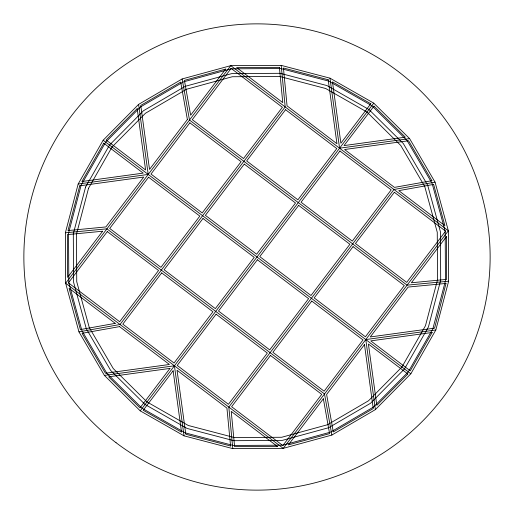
<?xml version="1.0" encoding="UTF-8"?>
<svg xmlns="http://www.w3.org/2000/svg" width="514" height="514" viewBox="0 0 514 514"><rect width="100%" height="100%" fill="white"/><g stroke="black" fill="none" stroke-linecap="round" stroke-linejoin="round"><path stroke-width="0.77" d="M65.374 232.803L78.167 184.031L103.147 140.232L138.607 104.393L182.142 78.95L230.773 65.644L281.197 65.374L329.969 78.167L373.768 103.147L409.607 138.607L435.05 182.142L448.356 230.773L448.626 281.197L435.833 329.969L410.853 373.768L375.393 409.607L331.858 435.05L283.227 448.356L232.803 448.626L184.031 435.833L140.232 410.853L104.393 375.393L78.95 331.858L65.644 283.227L65.374 232.803L106.925 228.833L324.507 393.962L331.858 435.05M140.232 410.853L373.768 103.147M435.05 182.142L393.962 189.493L228.833 407.075L232.803 448.626M78.95 331.858L120.038 324.507L285.167 106.925L281.197 65.374M78.167 184.031L148.205 174.432L138.607 104.393M409.607 138.607L339.568 148.205L329.969 78.167M104.393 375.393L174.432 365.795L184.031 435.833M435.833 329.969L365.795 339.568L375.393 409.607M448.626 281.197L407.075 285.167L189.493 120.038L182.142 78.95M103.147 140.232L410.853 373.768M445.991 283.439L434.6 328.138L370.266 336.953L408.129 287.063L445.991 283.439M79.747 185.817L68.009 230.561L105.871 226.937L143.734 177.047L79.747 185.817M81.128 185.246L68.548 233.208L68.812 282.79L81.899 330.618L106.918 373.434L142.166 408.309L185.246 432.872L233.208 445.452L282.79 445.188L330.618 432.101L373.434 407.082L408.309 371.834L432.872 328.754L445.452 280.792L445.188 231.21L432.101 183.382L407.082 140.566L371.834 105.691L328.754 81.128L280.792 68.548L231.21 68.812L183.382 81.899L140.566 106.918L105.691 142.166L81.128 185.246M85.568 187.057L73.309 233.806L73.566 282.141L86.32 328.761L110.709 370.491L145.07 404.486L187.057 428.432L233.806 440.691L282.141 440.434L328.761 427.68L370.491 403.291L404.486 368.93L428.432 326.943L440.691 280.194L440.434 231.859L427.68 185.239L403.291 143.509L368.93 109.514L326.943 85.568L280.194 73.309L231.859 73.566L185.239 86.32L143.509 110.709L109.514 145.07L85.568 187.057M88.53 188.265L76.483 234.211L76.734 281.704L89.269 327.521L113.241 368.532L147.004 401.935L188.265 425.47L234.211 437.517L281.704 437.266L327.521 424.731L368.532 400.759L401.935 366.996L425.47 325.735L437.517 279.789L437.266 232.296L424.731 186.479L400.759 145.468L366.996 112.065L325.735 88.53L279.789 76.483L232.296 76.734L186.479 89.269L145.468 113.241L112.065 147.004L88.53 188.265M103.744 143.181L81.88 181.526L143.194 173.122L103.744 143.181M432.12 332.474L410.256 370.819L370.806 340.878L432.12 332.474M102.614 231.236L67.591 277.374L67.366 234.609L102.614 231.236M187.385 119.531L149.523 169.421L140.752 105.434L180.69 82.092L187.385 119.531M225.665 69.094L190.643 115.239L184.41 80.383L225.665 69.094M230.773 65.644L65.644 283.227L283.227 448.356L448.356 230.773L230.773 65.644M107.304 231.608L68.42 282.848L119.659 321.732L158.543 270.493L107.304 231.608M148.591 177.214L109.7 228.447L160.94 267.338L199.824 216.098L148.591 177.214M189.872 122.814L150.987 174.053L202.22 212.937L241.111 161.704L189.872 122.814M231.152 68.42L192.268 119.659L243.507 158.543L282.392 107.304L231.152 68.42M161.704 272.889L122.814 324.128L174.053 363.012L212.937 311.78L161.704 272.889M202.985 218.495L164.101 269.734L215.334 308.618L254.224 257.379L202.985 218.495M244.266 164.101L205.382 215.334L256.621 254.224L295.505 202.985L244.266 164.101M285.553 109.7L246.662 160.94L297.902 199.824L336.786 148.591L285.553 109.7M169.961 368.409L140.02 407.859L108.647 376.813L169.961 368.409M370.819 103.744L340.878 143.194L332.474 81.88L370.819 103.744M173.122 370.806L143.181 410.256L181.526 432.12L173.122 370.806M216.098 314.176L177.214 365.409L228.447 404.3L267.338 353.06L216.098 314.176M257.379 259.776L218.495 311.015L269.734 349.899L308.618 298.666L257.379 259.776M298.666 205.382L259.776 256.621L311.015 295.505L349.899 244.266L298.666 205.382M339.947 150.987L301.063 202.22L352.296 241.111L391.186 189.872L339.947 150.987M373.98 106.141L344.039 145.59L405.353 137.187L373.98 106.141M270.493 355.457L231.608 406.696L282.848 445.58L321.732 394.341L270.493 355.457M311.78 301.063L272.889 352.296L324.128 391.186L363.012 339.947L311.78 301.063M353.06 246.662L314.176 297.902L365.409 336.786L404.3 285.553L353.06 246.662M394.341 192.268L355.457 243.507L406.696 282.392L445.58 231.152L394.341 192.268M323.357 398.761L288.335 444.906L329.59 433.617L323.357 398.761M364.477 344.579L326.615 394.469L333.31 431.908L373.248 408.566L364.477 344.579M446.409 236.626L411.386 282.764L446.634 279.391L446.409 236.626M137.187 108.647L106.141 140.02L145.59 169.961L137.187 108.647M407.859 373.98L376.813 405.353L368.409 344.039L407.859 373.98M431.908 180.69L394.469 187.385L344.579 149.523L408.566 140.752L431.908 180.69M433.617 184.41L398.761 190.643L444.906 225.665L433.617 184.41M115.239 323.357L80.383 329.59L69.094 288.335L115.239 323.357M119.531 326.615L82.092 333.31L105.434 373.248L169.421 364.477L119.531 326.615M279.391 67.366L236.626 67.591L282.764 102.614L279.391 67.366M277.676 446.634L234.609 446.634L231.236 411.386L277.676 446.634M328.183 79.747L283.439 68.009L287.063 105.871L336.953 143.734L328.183 79.747M230.561 445.991L185.817 434.253L177.047 370.266L226.937 408.129L230.561 445.991M116.061 442.708A233.138 233.138 0 0 0 488.3 286.202A233.138 233.138 0 0 0 166.639 42.084A233.138 233.138 0 0 0 116.061 442.708"/></g></svg>
